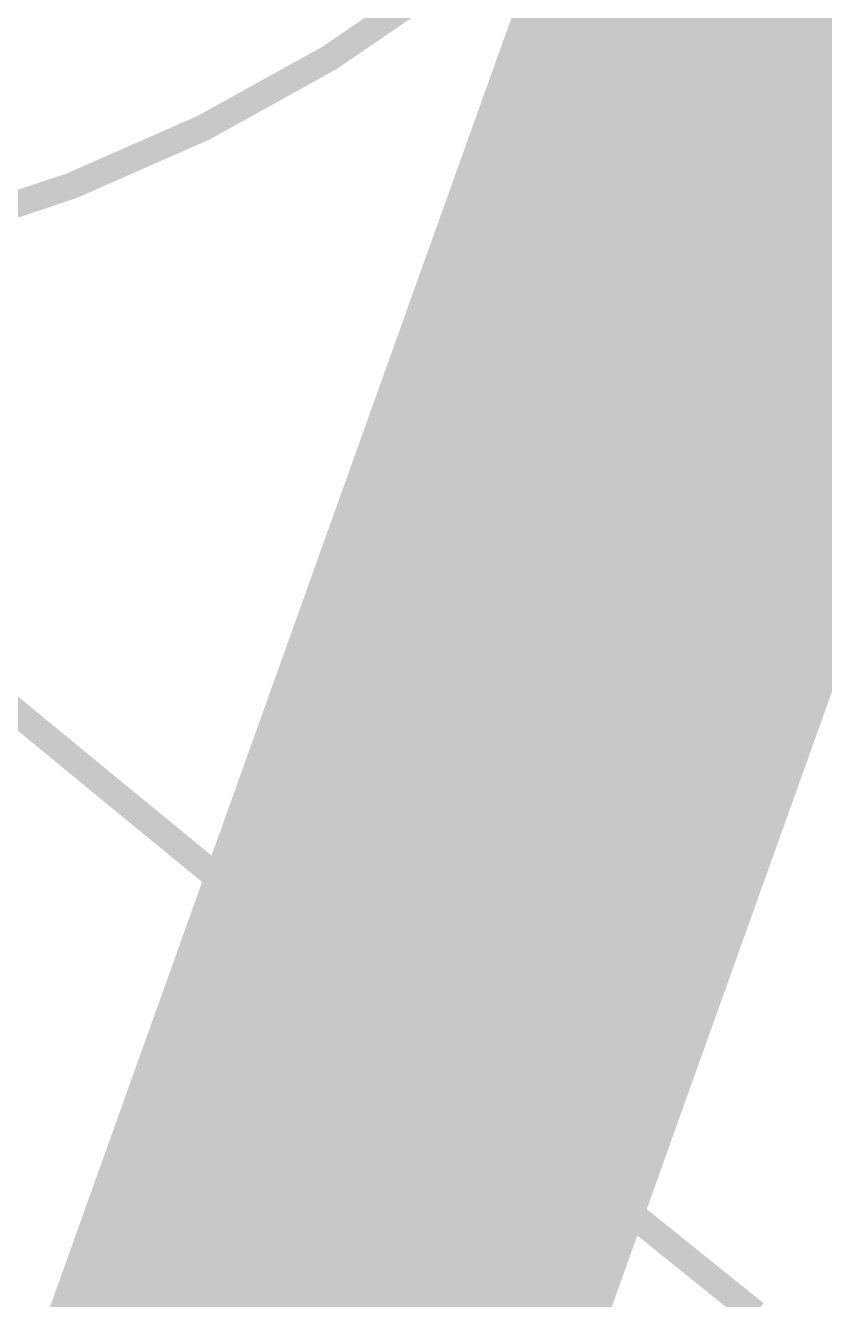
# Model space of a CAD drawing. Header units: inches. Extents: x -7 to 348, y -14 to 159.
# Drawn here: x 21.396 to 21.779, y 24.066 to 24.677 of the extents above; entities that cross this region are included whole.
import ezdxf

# ---------------------------------------------------------------- set-up
doc = ezdxf.new("R2010")
doc.units = ezdxf.units.IN
for name, color, linetype in [('Dimension', 6, 'Continuous'), ('Fabrication', 76, 'Continuous'), ('Mechanical 4', 56, 'Continuous'), ('Top Overlay', 2, 'Continuous')]:
    doc.layers.add(name, color=color, linetype=linetype)

msp = doc.modelspace()

# ---------------------------------------------------------------- linework, layer by layer
at = {"layer": 'Dimension', "const_width": 0.254}
for points in [[(58.31, 19.467, 1), (13.31, 19.467, 1)], [(54.56034, 19.46693, 1), (17.06033, 19.46693, 1)]]:
    msp.add_lwpolyline(points, format="xyb", close=True, dxfattribs=at)
at = {"layer": 'Fabrication', "const_width": 0.0127}
for points in [[(53.19355, 31.33267, -1.1671), (15.67509, 13.58703)], [(53.19355, 31.33267, -1.1671), (15.67509, 13.58703)], [(53.19355, 31.33267, -1.1671), (15.67509, 13.58703)], [(53.19355, 31.33267, -1.1671), (15.67509, 13.58703)], [(54.51115, 31.13829, -1.205705), (14.17745, 15.54998)], [(54.51115, 31.13829, -1.205705), (14.17745, 15.54998)], [(21.84632, 25.02615, -0.308529), (21.1481, 24.54997)], [(21.84632, 25.02615, -0.308529), (21.1481, 24.54997)], [(21.84632, 25.02615, -0.308529), (21.1481, 24.54997)], [(21.84632, 25.02615, -0.308529), (21.1481, 24.54997)]]:
    msp.add_lwpolyline(points, format="xyb", dxfattribs=at)
for points in [[(21.38246, 24.35514), (21.40956, 24.33282)], [(21.38246, 24.35514), (21.40956, 24.33282)], [(21.40956, 24.33282), (21.4164, 24.3272)], [(21.40956, 24.33282), (21.4164, 24.3272)], [(21.4164, 24.3272), (21.41989, 24.32432)], [(21.4164, 24.3272), (21.41989, 24.32432)], [(21.41989, 24.32432), (21.42314, 24.32165)], [(21.41989, 24.32432), (21.42314, 24.32165)], [(21.42314, 24.32165), (21.42641, 24.31896)], [(21.42314, 24.32165), (21.42641, 24.31896)], [(21.42641, 24.31896), (21.42968, 24.31626)], [(21.42641, 24.31896), (21.42968, 24.31626)], [(21.42968, 24.31626), (21.43322, 24.31335)], [(21.42968, 24.31626), (21.43322, 24.31335)], [(21.43322, 24.31335), (21.43678, 24.31043)], [(21.43322, 24.31335), (21.43678, 24.31043)], [(21.43678, 24.31043), (21.44035, 24.3075)], [(21.43678, 24.31043), (21.44035, 24.3075)], [(21.44035, 24.3075), (21.44393, 24.30455)], [(21.44035, 24.3075), (21.44393, 24.30455)], [(21.44393, 24.30455), (21.44752, 24.3016)], [(21.44393, 24.30455), (21.44752, 24.3016)], [(21.44752, 24.3016), (21.45113, 24.29864)], [(21.44752, 24.3016), (21.45113, 24.29864)], [(21.45113, 24.29864), (21.45475, 24.29567)], [(21.45113, 24.29864), (21.45475, 24.29567)], [(21.45475, 24.29567), (21.45838, 24.29269)], [(21.45475, 24.29567), (21.45838, 24.29269)], [(21.45838, 24.29269), (21.46203, 24.2897)], [(21.45838, 24.29269), (21.46203, 24.2897)], [(21.46203, 24.2897), (21.46569, 24.2867)], [(21.46203, 24.2897), (21.46569, 24.2867)], [(21.46569, 24.2867), (21.46936, 24.28369)], [(21.46569, 24.2867), (21.46936, 24.28369)], [(21.46936, 24.28369), (21.47305, 24.28066)], [(21.46936, 24.28369), (21.47305, 24.28066)], [(21.47305, 24.28066), (21.47675, 24.27763)], [(21.47305, 24.28066), (21.47675, 24.27763)], [(21.47675, 24.27763), (21.48046, 24.27459)], [(21.47675, 24.27763), (21.48046, 24.27459)], [(21.48046, 24.27459), (21.48419, 24.27154)], [(21.48046, 24.27459), (21.48419, 24.27154)], [(21.48419, 24.27154), (21.48793, 24.26848)], [(21.48419, 24.27154), (21.48793, 24.26848)], [(21.48793, 24.26848), (21.49168, 24.26541)], [(21.48793, 24.26848), (21.49168, 24.26541)], [(21.49168, 24.26541), (21.49544, 24.26233)], [(21.49168, 24.26541), (21.49544, 24.26233)], [(21.49544, 24.26233), (21.49922, 24.25924)], [(21.49544, 24.26233), (21.49922, 24.25924)], [(21.49922, 24.25924), (21.50302, 24.25614)], [(21.49922, 24.25924), (21.50302, 24.25614)], [(21.50302, 24.25614), (21.50682, 24.25303)], [(21.50302, 24.25614), (21.50682, 24.25303)], [(21.50682, 24.25303), (21.51091, 24.24969)], [(21.50682, 24.25303), (21.51091, 24.24969)], [(21.51091, 24.24969), (21.51502, 24.24633)], [(21.51091, 24.24969), (21.51502, 24.24633)], [(21.51502, 24.24633), (21.51914, 24.24297)], [(21.51502, 24.24633), (21.51914, 24.24297)], [(21.51914, 24.24297), (21.52328, 24.23959)], [(21.51914, 24.24297), (21.52328, 24.23959)], [(21.52328, 24.23959), (21.52743, 24.2362)], [(21.52328, 24.23959), (21.52743, 24.2362)], [(21.52743, 24.2362), (21.5316, 24.2328)], [(21.52743, 24.2362), (21.5316, 24.2328)], [(21.5316, 24.2328), (21.53578, 24.22939)], [(21.5316, 24.2328), (21.53578, 24.22939)], [(21.53578, 24.22939), (21.53998, 24.22597)], [(21.53578, 24.22939), (21.53998, 24.22597)], [(21.53998, 24.22597), (21.54419, 24.22253)], [(21.53998, 24.22597), (21.54419, 24.22253)], [(21.54419, 24.22253), (21.54842, 24.21909)], [(21.54419, 24.22253), (21.54842, 24.21909)], [(21.54842, 24.21909), (21.55266, 24.21563)], [(21.54842, 24.21909), (21.55266, 24.21563)], [(21.55266, 24.21563), (21.55692, 24.21216)], [(21.55266, 24.21563), (21.55692, 24.21216)], [(21.55692, 24.21216), (21.5612, 24.20869)], [(21.55692, 24.21216), (21.5612, 24.20869)], [(21.5612, 24.20869), (21.56549, 24.20519)], [(21.5612, 24.20869), (21.56549, 24.20519)], [(21.56549, 24.20519), (21.56979, 24.20169)], [(21.56549, 24.20519), (21.56979, 24.20169)], [(21.56979, 24.20169), (21.57411, 24.19818)], [(21.56979, 24.20169), (21.57411, 24.19818)], [(21.57411, 24.19818), (21.57844, 24.19466)], [(21.57411, 24.19818), (21.57844, 24.19466)], [(21.57844, 24.19466), (21.58279, 24.19112)], [(21.57844, 24.19466), (21.58279, 24.19112)], [(21.58279, 24.19112), (21.58716, 24.18757)], [(21.58279, 24.19112), (21.58716, 24.18757)], [(21.58716, 24.18757), (21.59154, 24.18401)], [(21.58716, 24.18757), (21.59154, 24.18401)], [(21.59154, 24.18401), (21.59623, 24.18021)], [(21.59154, 24.18401), (21.59623, 24.18021)], [(21.59623, 24.18021), (21.60093, 24.17638)], [(21.59623, 24.18021), (21.60093, 24.17638)], [(21.60093, 24.17638), (21.60566, 24.17255)], [(21.60093, 24.17638), (21.60566, 24.17255)], [(21.60566, 24.17255), (21.6104, 24.1687)], [(21.60566, 24.17255), (21.6104, 24.1687)], [(21.6104, 24.1687), (21.61515, 24.16484)], [(21.6104, 24.1687), (21.61515, 24.16484)], [(21.61515, 24.16484), (21.61993, 24.16097)], [(21.61515, 24.16484), (21.61993, 24.16097)], [(21.61993, 24.16097), (21.62472, 24.15708)], [(21.61993, 24.16097), (21.62472, 24.15708)], [(21.62472, 24.15708), (21.62953, 24.15319)], [(21.62472, 24.15708), (21.62953, 24.15319)], [(21.62953, 24.15319), (21.63436, 24.14927)], [(21.62953, 24.15319), (21.63436, 24.14927)], [(21.63436, 24.14927), (21.6392, 24.14535)], [(21.63436, 24.14927), (21.6392, 24.14535)], [(21.6392, 24.14535), (21.64406, 24.14141)], [(21.6392, 24.14535), (21.64406, 24.14141)], [(21.64406, 24.14141), (21.64894, 24.13746)], [(21.64406, 24.14141), (21.64894, 24.13746)], [(21.64894, 24.13746), (21.65384, 24.1335)], [(21.64894, 24.13746), (21.65384, 24.1335)], [(21.65384, 24.1335), (21.65875, 24.12952)], [(21.65384, 24.1335), (21.65875, 24.12952)], [(21.65875, 24.12952), (21.66368, 24.12553)], [(21.65875, 24.12952), (21.66368, 24.12553)], [(21.66368, 24.12553), (21.66863, 24.12153)], [(21.66368, 24.12553), (21.66863, 24.12153)], [(21.66863, 24.12153), (21.67359, 24.11751)], [(21.66863, 24.12153), (21.67359, 24.11751)], [(21.67359, 24.11751), (21.67858, 24.11349)], [(21.67359, 24.11751), (21.67858, 24.11349)], [(21.67858, 24.11349), (21.68358, 24.10945)], [(21.67858, 24.11349), (21.68358, 24.10945)], [(21.68358, 24.10945), (21.68891, 24.10514)], [(21.68358, 24.10945), (21.68891, 24.10514)], [(21.68891, 24.10514), (21.69426, 24.10082)], [(21.68891, 24.10514), (21.69426, 24.10082)], [(21.69426, 24.10082), (21.69899, 24.09699)], [(21.69426, 24.10082), (21.69899, 24.09699)], [(21.69899, 24.09699), (21.71415, 24.08477)], [(21.69899, 24.09699), (21.71415, 24.08477)], [(21.71415, 24.08477), (21.72942, 24.07249)], [(21.71415, 24.08477), (21.72942, 24.07249)], [(21.72942, 24.07249), (21.74607, 24.0591)], [(21.72942, 24.07249), (21.74607, 24.0591)]]:
    msp.add_lwpolyline(points, dxfattribs=at)
at = {"layer": 'Fabrication', "const_width": 0.00635}
for points in [[(21.40639, 24.33282, 1), (21.41274, 24.33282, 1)], [(21.40639, 24.33282, 1), (21.41274, 24.33282, 1)], [(21.40639, 24.33282, 1), (21.41274, 24.33282, 1)], [(21.40639, 24.33282, 1), (21.41274, 24.33282, 1)], [(21.41322, 24.3272, 1), (21.41957, 24.3272, 1)], [(21.41322, 24.3272, 1), (21.41957, 24.3272, 1)], [(21.41322, 24.3272, 1), (21.41957, 24.3272, 1)], [(21.41322, 24.3272, 1), (21.41957, 24.3272, 1)], [(21.41671, 24.32432, 1), (21.42306, 24.32432, 1)], [(21.41671, 24.32432, 1), (21.42306, 24.32432, 1)], [(21.41671, 24.32432, 1), (21.42306, 24.32432, 1)], [(21.41671, 24.32432, 1), (21.42306, 24.32432, 1)], [(21.41997, 24.32165, 1), (21.42632, 24.32165, 1)], [(21.41997, 24.32165, 1), (21.42632, 24.32165, 1)], [(21.41997, 24.32165, 1), (21.42632, 24.32165, 1)], [(21.41997, 24.32165, 1), (21.42632, 24.32165, 1)], [(21.42323, 24.31896, 1), (21.42958, 24.31896, 1)], [(21.42323, 24.31896, 1), (21.42958, 24.31896, 1)], [(21.42323, 24.31896, 1), (21.42958, 24.31896, 1)], [(21.42323, 24.31896, 1), (21.42958, 24.31896, 1)], [(21.42651, 24.31626, 1), (21.43286, 24.31626, 1)], [(21.42651, 24.31626, 1), (21.43286, 24.31626, 1)], [(21.42651, 24.31626, 1), (21.43286, 24.31626, 1)], [(21.42651, 24.31626, 1), (21.43286, 24.31626, 1)], [(21.43005, 24.31335, 1), (21.4364, 24.31335, 1)], [(21.43005, 24.31335, 1), (21.4364, 24.31335, 1)], [(21.43005, 24.31335, 1), (21.4364, 24.31335, 1)], [(21.43005, 24.31335, 1), (21.4364, 24.31335, 1)], [(21.4336, 24.31043, 1), (21.43995, 24.31043, 1)], [(21.4336, 24.31043, 1), (21.43995, 24.31043, 1)], [(21.4336, 24.31043, 1), (21.43995, 24.31043, 1)], [(21.4336, 24.31043, 1), (21.43995, 24.31043, 1)], [(21.43717, 24.3075, 1), (21.44352, 24.3075, 1)], [(21.43717, 24.3075, 1), (21.44352, 24.3075, 1)], [(21.43717, 24.3075, 1), (21.44352, 24.3075, 1)], [(21.43717, 24.3075, 1), (21.44352, 24.3075, 1)], [(21.44075, 24.30455, 1), (21.4471, 24.30455, 1)], [(21.44075, 24.30455, 1), (21.4471, 24.30455, 1)], [(21.44075, 24.30455, 1), (21.4471, 24.30455, 1)], [(21.44075, 24.30455, 1), (21.4471, 24.30455, 1)], [(21.44435, 24.3016, 1), (21.4507, 24.3016, 1)], [(21.44435, 24.3016, 1), (21.4507, 24.3016, 1)], [(21.44435, 24.3016, 1), (21.4507, 24.3016, 1)], [(21.44435, 24.3016, 1), (21.4507, 24.3016, 1)], [(21.44795, 24.29864, 1), (21.4543, 24.29864, 1)], [(21.44795, 24.29864, 1), (21.4543, 24.29864, 1)], [(21.44795, 24.29864, 1), (21.4543, 24.29864, 1)], [(21.44795, 24.29864, 1), (21.4543, 24.29864, 1)], [(21.45157, 24.29567, 1), (21.45792, 24.29567, 1)], [(21.45157, 24.29567, 1), (21.45792, 24.29567, 1)], [(21.45157, 24.29567, 1), (21.45792, 24.29567, 1)], [(21.45157, 24.29567, 1), (21.45792, 24.29567, 1)], [(21.45521, 24.29269, 1), (21.46156, 24.29269, 1)], [(21.45521, 24.29269, 1), (21.46156, 24.29269, 1)], [(21.45521, 24.29269, 1), (21.46156, 24.29269, 1)], [(21.45521, 24.29269, 1), (21.46156, 24.29269, 1)], [(21.45885, 24.2897, 1), (21.4652, 24.2897, 1)], [(21.45885, 24.2897, 1), (21.4652, 24.2897, 1)], [(21.45885, 24.2897, 1), (21.4652, 24.2897, 1)], [(21.45885, 24.2897, 1), (21.4652, 24.2897, 1)], [(21.46251, 24.2867, 1), (21.46886, 24.2867, 1)], [(21.46251, 24.2867, 1), (21.46886, 24.2867, 1)], [(21.46251, 24.2867, 1), (21.46886, 24.2867, 1)], [(21.46251, 24.2867, 1), (21.46886, 24.2867, 1)], [(21.46619, 24.28369, 1), (21.47254, 24.28369, 1)], [(21.46619, 24.28369, 1), (21.47254, 24.28369, 1)], [(21.46619, 24.28369, 1), (21.47254, 24.28369, 1)], [(21.46619, 24.28369, 1), (21.47254, 24.28369, 1)], [(21.46987, 24.28066, 1), (21.47622, 24.28066, 1)], [(21.46987, 24.28066, 1), (21.47622, 24.28066, 1)], [(21.46987, 24.28066, 1), (21.47622, 24.28066, 1)], [(21.46987, 24.28066, 1), (21.47622, 24.28066, 1)], [(21.47357, 24.27763, 1), (21.47992, 24.27763, 1)], [(21.47357, 24.27763, 1), (21.47992, 24.27763, 1)], [(21.47357, 24.27763, 1), (21.47992, 24.27763, 1)], [(21.47357, 24.27763, 1), (21.47992, 24.27763, 1)], [(21.47728, 24.27459, 1), (21.48363, 24.27459, 1)], [(21.47728, 24.27459, 1), (21.48363, 24.27459, 1)], [(21.47728, 24.27459, 1), (21.48363, 24.27459, 1)], [(21.47728, 24.27459, 1), (21.48363, 24.27459, 1)], [(21.48101, 24.27154, 1), (21.48736, 24.27154, 1)], [(21.48101, 24.27154, 1), (21.48736, 24.27154, 1)], [(21.48101, 24.27154, 1), (21.48736, 24.27154, 1)], [(21.48101, 24.27154, 1), (21.48736, 24.27154, 1)], [(21.48475, 24.26848, 1), (21.4911, 24.26848, 1)], [(21.48475, 24.26848, 1), (21.4911, 24.26848, 1)], [(21.48475, 24.26848, 1), (21.4911, 24.26848, 1)], [(21.48475, 24.26848, 1), (21.4911, 24.26848, 1)], [(21.4885, 24.26541, 1), (21.49485, 24.26541, 1)], [(21.4885, 24.26541, 1), (21.49485, 24.26541, 1)], [(21.4885, 24.26541, 1), (21.49485, 24.26541, 1)], [(21.4885, 24.26541, 1), (21.49485, 24.26541, 1)], [(21.49227, 24.26233, 1), (21.49862, 24.26233, 1)], [(21.49227, 24.26233, 1), (21.49862, 24.26233, 1)], [(21.49227, 24.26233, 1), (21.49862, 24.26233, 1)], [(21.49227, 24.26233, 1), (21.49862, 24.26233, 1)], [(21.49605, 24.25924, 1), (21.5024, 24.25924, 1)], [(21.49605, 24.25924, 1), (21.5024, 24.25924, 1)], [(21.49605, 24.25924, 1), (21.5024, 24.25924, 1)], [(21.49605, 24.25924, 1), (21.5024, 24.25924, 1)], [(21.49984, 24.25614, 1), (21.50619, 24.25614, 1)], [(21.49984, 24.25614, 1), (21.50619, 24.25614, 1)], [(21.49984, 24.25614, 1), (21.50619, 24.25614, 1)], [(21.49984, 24.25614, 1), (21.50619, 24.25614, 1)], [(21.50365, 24.25303, 1), (21.51, 24.25303, 1)], [(21.50365, 24.25303, 1), (21.51, 24.25303, 1)], [(21.50365, 24.25303, 1), (21.51, 24.25303, 1)], [(21.50365, 24.25303, 1), (21.51, 24.25303, 1)], [(21.50774, 24.24969, 1), (21.51409, 24.24969, 1)], [(21.50774, 24.24969, 1), (21.51409, 24.24969, 1)], [(21.50774, 24.24969, 1), (21.51409, 24.24969, 1)], [(21.50774, 24.24969, 1), (21.51409, 24.24969, 1)], [(21.51184, 24.24633, 1), (21.51819, 24.24633, 1)], [(21.51184, 24.24633, 1), (21.51819, 24.24633, 1)], [(21.51184, 24.24633, 1), (21.51819, 24.24633, 1)], [(21.51184, 24.24633, 1), (21.51819, 24.24633, 1)], [(21.51597, 24.24297, 1), (21.52232, 24.24297, 1)], [(21.51597, 24.24297, 1), (21.52232, 24.24297, 1)], [(21.51597, 24.24297, 1), (21.52232, 24.24297, 1)], [(21.51597, 24.24297, 1), (21.52232, 24.24297, 1)], [(21.5201, 24.23959, 1), (21.52645, 24.23959, 1)], [(21.5201, 24.23959, 1), (21.52645, 24.23959, 1)], [(21.5201, 24.23959, 1), (21.52645, 24.23959, 1)], [(21.5201, 24.23959, 1), (21.52645, 24.23959, 1)], [(21.52425, 24.2362, 1), (21.5306, 24.2362, 1)], [(21.52425, 24.2362, 1), (21.5306, 24.2362, 1)], [(21.52425, 24.2362, 1), (21.5306, 24.2362, 1)], [(21.52425, 24.2362, 1), (21.5306, 24.2362, 1)], [(21.52842, 24.2328, 1), (21.53477, 24.2328, 1)], [(21.52842, 24.2328, 1), (21.53477, 24.2328, 1)], [(21.52842, 24.2328, 1), (21.53477, 24.2328, 1)], [(21.52842, 24.2328, 1), (21.53477, 24.2328, 1)], [(21.53261, 24.22939, 1), (21.53896, 24.22939, 1)], [(21.53261, 24.22939, 1), (21.53896, 24.22939, 1)], [(21.53261, 24.22939, 1), (21.53896, 24.22939, 1)], [(21.53261, 24.22939, 1), (21.53896, 24.22939, 1)], [(21.5368, 24.22597, 1), (21.54315, 24.22597, 1)], [(21.5368, 24.22597, 1), (21.54315, 24.22597, 1)], [(21.5368, 24.22597, 1), (21.54315, 24.22597, 1)], [(21.5368, 24.22597, 1), (21.54315, 24.22597, 1)], [(21.54102, 24.22253, 1), (21.54737, 24.22253, 1)], [(21.54102, 24.22253, 1), (21.54737, 24.22253, 1)], [(21.54102, 24.22253, 1), (21.54737, 24.22253, 1)], [(21.54102, 24.22253, 1), (21.54737, 24.22253, 1)], [(21.54525, 24.21909, 1), (21.5516, 24.21909, 1)], [(21.54525, 24.21909, 1), (21.5516, 24.21909, 1)], [(21.54525, 24.21909, 1), (21.5516, 24.21909, 1)], [(21.54525, 24.21909, 1), (21.5516, 24.21909, 1)], [(21.54949, 24.21563, 1), (21.55584, 24.21563, 1)], [(21.54949, 24.21563, 1), (21.55584, 24.21563, 1)], [(21.54949, 24.21563, 1), (21.55584, 24.21563, 1)], [(21.54949, 24.21563, 1), (21.55584, 24.21563, 1)], [(21.55375, 24.21216, 1), (21.5601, 24.21216, 1)], [(21.55375, 24.21216, 1), (21.5601, 24.21216, 1)], [(21.55375, 24.21216, 1), (21.5601, 24.21216, 1)], [(21.55375, 24.21216, 1), (21.5601, 24.21216, 1)], [(21.55802, 24.20869, 1), (21.56437, 24.20869, 1)], [(21.55802, 24.20869, 1), (21.56437, 24.20869, 1)], [(21.55802, 24.20869, 1), (21.56437, 24.20869, 1)], [(21.55802, 24.20869, 1), (21.56437, 24.20869, 1)], [(21.56231, 24.20519, 1), (21.56866, 24.20519, 1)], [(21.56231, 24.20519, 1), (21.56866, 24.20519, 1)], [(21.56231, 24.20519, 1), (21.56866, 24.20519, 1)], [(21.56231, 24.20519, 1), (21.56866, 24.20519, 1)], [(21.56661, 24.20169, 1), (21.57296, 24.20169, 1)], [(21.56661, 24.20169, 1), (21.57296, 24.20169, 1)], [(21.56661, 24.20169, 1), (21.57296, 24.20169, 1)], [(21.56661, 24.20169, 1), (21.57296, 24.20169, 1)], [(21.57093, 24.19818, 1), (21.57728, 24.19818, 1)], [(21.57093, 24.19818, 1), (21.57728, 24.19818, 1)], [(21.57093, 24.19818, 1), (21.57728, 24.19818, 1)], [(21.57093, 24.19818, 1), (21.57728, 24.19818, 1)], [(21.57527, 24.19466, 1), (21.58162, 24.19466, 1)], [(21.57527, 24.19466, 1), (21.58162, 24.19466, 1)], [(21.57527, 24.19466, 1), (21.58162, 24.19466, 1)], [(21.57527, 24.19466, 1), (21.58162, 24.19466, 1)], [(21.57962, 24.19112, 1), (21.58597, 24.19112, 1)], [(21.57962, 24.19112, 1), (21.58597, 24.19112, 1)], [(21.57962, 24.19112, 1), (21.58597, 24.19112, 1)], [(21.57962, 24.19112, 1), (21.58597, 24.19112, 1)], [(21.58398, 24.18757, 1), (21.59033, 24.18757, 1)], [(21.58398, 24.18757, 1), (21.59033, 24.18757, 1)], [(21.58398, 24.18757, 1), (21.59033, 24.18757, 1)], [(21.58398, 24.18757, 1), (21.59033, 24.18757, 1)], [(21.58836, 24.18401, 1), (21.59471, 24.18401, 1)], [(21.58836, 24.18401, 1), (21.59471, 24.18401, 1)], [(21.58836, 24.18401, 1), (21.59471, 24.18401, 1)], [(21.58836, 24.18401, 1), (21.59471, 24.18401, 1)], [(21.59305, 24.18021, 1), (21.5994, 24.18021, 1)], [(21.59305, 24.18021, 1), (21.5994, 24.18021, 1)], [(21.59305, 24.18021, 1), (21.5994, 24.18021, 1)], [(21.59305, 24.18021, 1), (21.5994, 24.18021, 1)], [(21.59776, 24.17638, 1), (21.60411, 24.17638, 1)], [(21.59776, 24.17638, 1), (21.60411, 24.17638, 1)], [(21.59776, 24.17638, 1), (21.60411, 24.17638, 1)], [(21.59776, 24.17638, 1), (21.60411, 24.17638, 1)], [(21.60248, 24.17255, 1), (21.60883, 24.17255, 1)], [(21.60248, 24.17255, 1), (21.60883, 24.17255, 1)], [(21.60248, 24.17255, 1), (21.60883, 24.17255, 1)], [(21.60248, 24.17255, 1), (21.60883, 24.17255, 1)], [(21.60722, 24.1687, 1), (21.61357, 24.1687, 1)], [(21.60722, 24.1687, 1), (21.61357, 24.1687, 1)], [(21.60722, 24.1687, 1), (21.61357, 24.1687, 1)], [(21.60722, 24.1687, 1), (21.61357, 24.1687, 1)], [(21.61198, 24.16484, 1), (21.61833, 24.16484, 1)], [(21.61198, 24.16484, 1), (21.61833, 24.16484, 1)], [(21.61198, 24.16484, 1), (21.61833, 24.16484, 1)], [(21.61198, 24.16484, 1), (21.61833, 24.16484, 1)], [(21.61675, 24.16097, 1), (21.6231, 24.16097, 1)], [(21.61675, 24.16097, 1), (21.6231, 24.16097, 1)], [(21.61675, 24.16097, 1), (21.6231, 24.16097, 1)], [(21.61675, 24.16097, 1), (21.6231, 24.16097, 1)], [(21.62155, 24.15708, 1), (21.6279, 24.15708, 1)], [(21.62155, 24.15708, 1), (21.6279, 24.15708, 1)], [(21.62155, 24.15708, 1), (21.6279, 24.15708, 1)], [(21.62155, 24.15708, 1), (21.6279, 24.15708, 1)], [(21.62636, 24.15319, 1), (21.63271, 24.15319, 1)], [(21.62636, 24.15319, 1), (21.63271, 24.15319, 1)], [(21.62636, 24.15319, 1), (21.63271, 24.15319, 1)], [(21.62636, 24.15319, 1), (21.63271, 24.15319, 1)], [(21.63118, 24.14927, 1), (21.63753, 24.14927, 1)], [(21.63118, 24.14927, 1), (21.63753, 24.14927, 1)], [(21.63118, 24.14927, 1), (21.63753, 24.14927, 1)], [(21.63118, 24.14927, 1), (21.63753, 24.14927, 1)], [(21.63603, 24.14535, 1), (21.64238, 24.14535, 1)], [(21.63603, 24.14535, 1), (21.64238, 24.14535, 1)], [(21.63603, 24.14535, 1), (21.64238, 24.14535, 1)], [(21.63603, 24.14535, 1), (21.64238, 24.14535, 1)], [(21.64089, 24.14141, 1), (21.64724, 24.14141, 1)], [(21.64089, 24.14141, 1), (21.64724, 24.14141, 1)], [(21.64089, 24.14141, 1), (21.64724, 24.14141, 1)], [(21.64089, 24.14141, 1), (21.64724, 24.14141, 1)], [(21.64577, 24.13746, 1), (21.65212, 24.13746, 1)], [(21.64577, 24.13746, 1), (21.65212, 24.13746, 1)], [(21.64577, 24.13746, 1), (21.65212, 24.13746, 1)], [(21.64577, 24.13746, 1), (21.65212, 24.13746, 1)], [(21.65066, 24.1335, 1), (21.65701, 24.1335, 1)], [(21.65066, 24.1335, 1), (21.65701, 24.1335, 1)], [(21.65066, 24.1335, 1), (21.65701, 24.1335, 1)], [(21.65066, 24.1335, 1), (21.65701, 24.1335, 1)], [(21.65558, 24.12952, 1), (21.66193, 24.12952, 1)], [(21.65558, 24.12952, 1), (21.66193, 24.12952, 1)], [(21.65558, 24.12952, 1), (21.66193, 24.12952, 1)], [(21.65558, 24.12952, 1), (21.66193, 24.12952, 1)], [(21.66051, 24.12553, 1), (21.66686, 24.12553, 1)], [(21.66051, 24.12553, 1), (21.66686, 24.12553, 1)], [(21.66051, 24.12553, 1), (21.66686, 24.12553, 1)], [(21.66051, 24.12553, 1), (21.66686, 24.12553, 1)], [(21.66546, 24.12153, 1), (21.67181, 24.12153, 1)], [(21.66546, 24.12153, 1), (21.67181, 24.12153, 1)], [(21.66546, 24.12153, 1), (21.67181, 24.12153, 1)], [(21.66546, 24.12153, 1), (21.67181, 24.12153, 1)], [(21.67042, 24.11751, 1), (21.67677, 24.11751, 1)], [(21.67042, 24.11751, 1), (21.67677, 24.11751, 1)], [(21.67042, 24.11751, 1), (21.67677, 24.11751, 1)], [(21.67042, 24.11751, 1), (21.67677, 24.11751, 1)], [(21.6754, 24.11349, 1), (21.68175, 24.11349, 1)], [(21.6754, 24.11349, 1), (21.68175, 24.11349, 1)], [(21.6754, 24.11349, 1), (21.68175, 24.11349, 1)], [(21.6754, 24.11349, 1), (21.68175, 24.11349, 1)], [(21.6804, 24.10945, 1), (21.68675, 24.10945, 1)], [(21.6804, 24.10945, 1), (21.68675, 24.10945, 1)], [(21.6804, 24.10945, 1), (21.68675, 24.10945, 1)], [(21.6804, 24.10945, 1), (21.68675, 24.10945, 1)], [(21.68573, 24.10514, 1), (21.69208, 24.10514, 1)], [(21.68573, 24.10514, 1), (21.69208, 24.10514, 1)], [(21.68573, 24.10514, 1), (21.69208, 24.10514, 1)], [(21.68573, 24.10514, 1), (21.69208, 24.10514, 1)], [(21.69108, 24.10082, 1), (21.69743, 24.10082, 1)], [(21.69108, 24.10082, 1), (21.69743, 24.10082, 1)], [(21.69108, 24.10082, 1), (21.69743, 24.10082, 1)], [(21.69108, 24.10082, 1), (21.69743, 24.10082, 1)], [(21.69582, 24.09699, 1), (21.70217, 24.09699, 1)], [(21.69582, 24.09699, 1), (21.70217, 24.09699, 1)], [(21.69582, 24.09699, 1), (21.70217, 24.09699, 1)], [(21.69582, 24.09699, 1), (21.70217, 24.09699, 1)], [(21.71098, 24.08477, 1), (21.71733, 24.08477, 1)], [(21.71098, 24.08477, 1), (21.71733, 24.08477, 1)], [(21.71098, 24.08477, 1), (21.71733, 24.08477, 1)], [(21.71098, 24.08477, 1), (21.71733, 24.08477, 1)], [(21.72624, 24.07249, 1), (21.73259, 24.07249, 1)], [(21.72624, 24.07249, 1), (21.73259, 24.07249, 1)], [(21.72624, 24.07249, 1), (21.73259, 24.07249, 1)], [(21.72624, 24.07249, 1), (21.73259, 24.07249, 1)]]:
    msp.add_lwpolyline(points, format="xyb", close=True, dxfattribs=at)
at = {"layer": 'Mechanical 4', "const_width": 0.0127}
for points in [[(50.81101, 19.54995, 1), (20.811, 19.54995, 1)], [(50.81101, 19.54995, 1), (20.811, 19.54995, 1)], [(50.81101, 19.54995, 1), (20.811, 19.54995, 1)], [(50.81101, 19.54995, 1), (20.811, 19.54995, 1)], [(50.8248, 19.53849, 1), (20.8248, 19.53849, 1)], [(50.8248, 19.53849, 1), (20.8248, 19.53849, 1)], [(50.8248, 19.53849, 1), (20.8248, 19.53849, 1)], [(50.8248, 19.53849, 1), (20.8248, 19.53849, 1)]]:
    msp.add_lwpolyline(points, format="xyb", close=True, dxfattribs=at)
at = {"layer": 'Top Overlay', "const_width": 0.254}
msp.add_lwpolyline([(50.81035, 19.46693, 1), (20.81035, 19.46693, 1)], format="xyb", close=True, dxfattribs=at)

doc.saveas('drawing.dxf')
